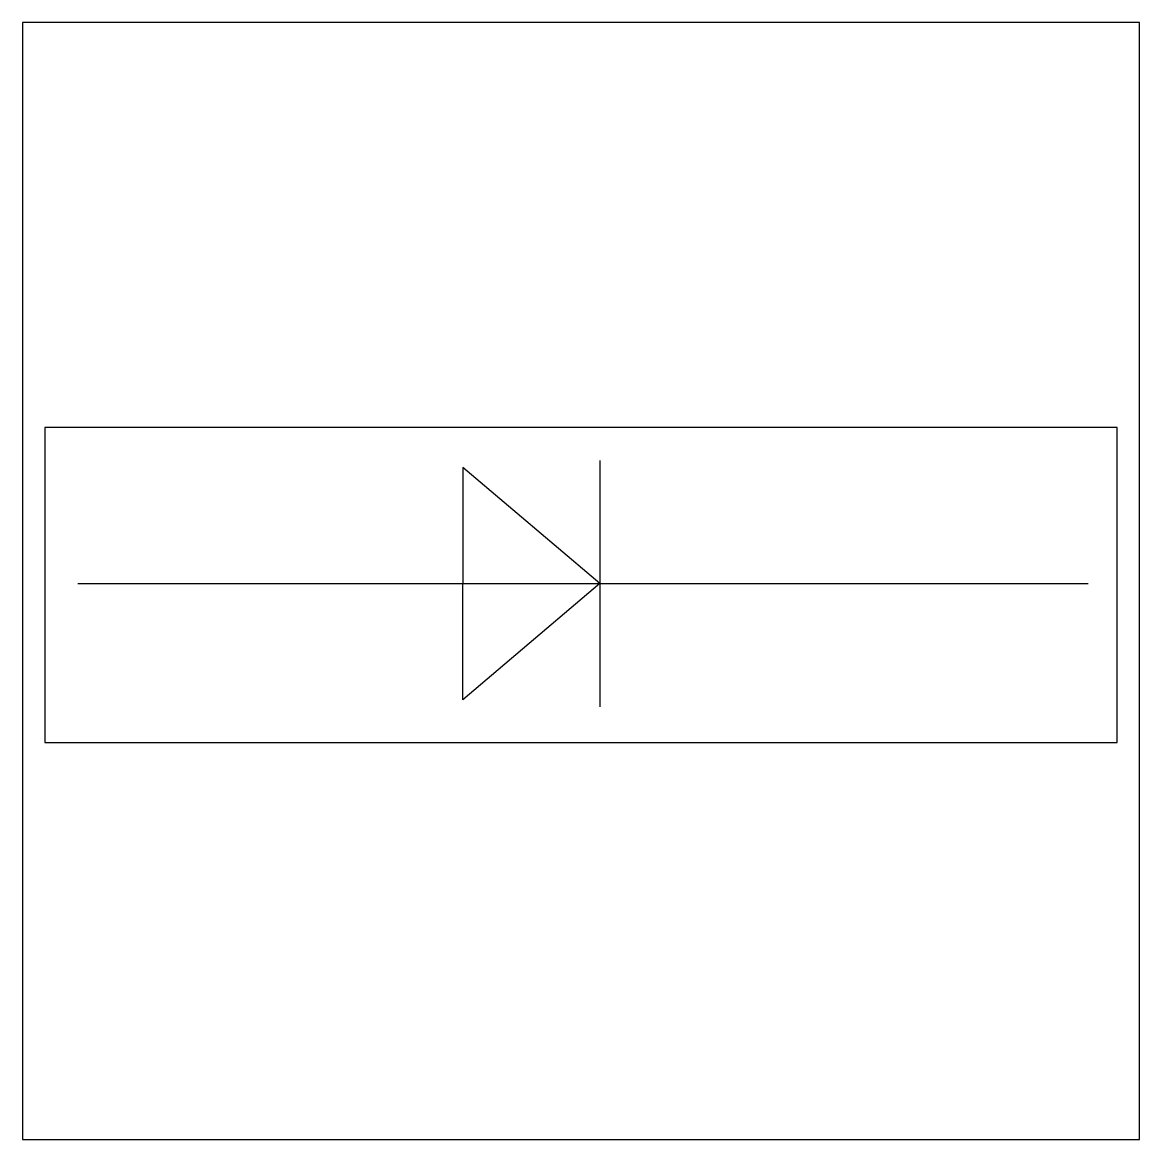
# Model space of a CAD drawing. Header units: millimetres. Extents: x 0 to 1000, y 0 to 1000.
import ezdxf

# ---------------------------------------------------------------- set-up
doc = ezdxf.new("R2010")
doc.units = ezdxf.units.MM
doc.layers.get('0').update_dxf_attribs({"color": 2})
doc.layers.add('1', color=1, linetype='Continuous')
doc.layers.add('2', color=7, linetype='Continuous')

msp = doc.modelspace()

# ---------------------------------------------------------------- linework, layer by layer
at = {"color": 2}
msp.add_lwpolyline([(0, 0), (1000, 0), (1000, 1000), (0, 1000)], close=True, dxfattribs=at)
at = {"layer": '1', "color": 1}
for p, q in [((980, 637.5), (20, 637.5)), ((20, 637.5), (20, 355.4)), ((980, 355.4), (980, 637.5)), ((20, 355.4), (980, 355.4))]:
    msp.add_line(p, q, dxfattribs=at)
at = {"layer": '2'}
for p, q in [((517, 497.7), (394.2, 601.7)), ((394.2, 601.7), (394.2, 497.7)), ((517, 607.9), (517, 387.5)), ((49.6, 497.7), (953.9, 497.7)), ((517, 497.7), (394.2, 393.6)), ((394.2, 393.6), (394.2, 497.7))]:
    msp.add_line(p, q, dxfattribs=at)

doc.saveas('drawing.dxf')
